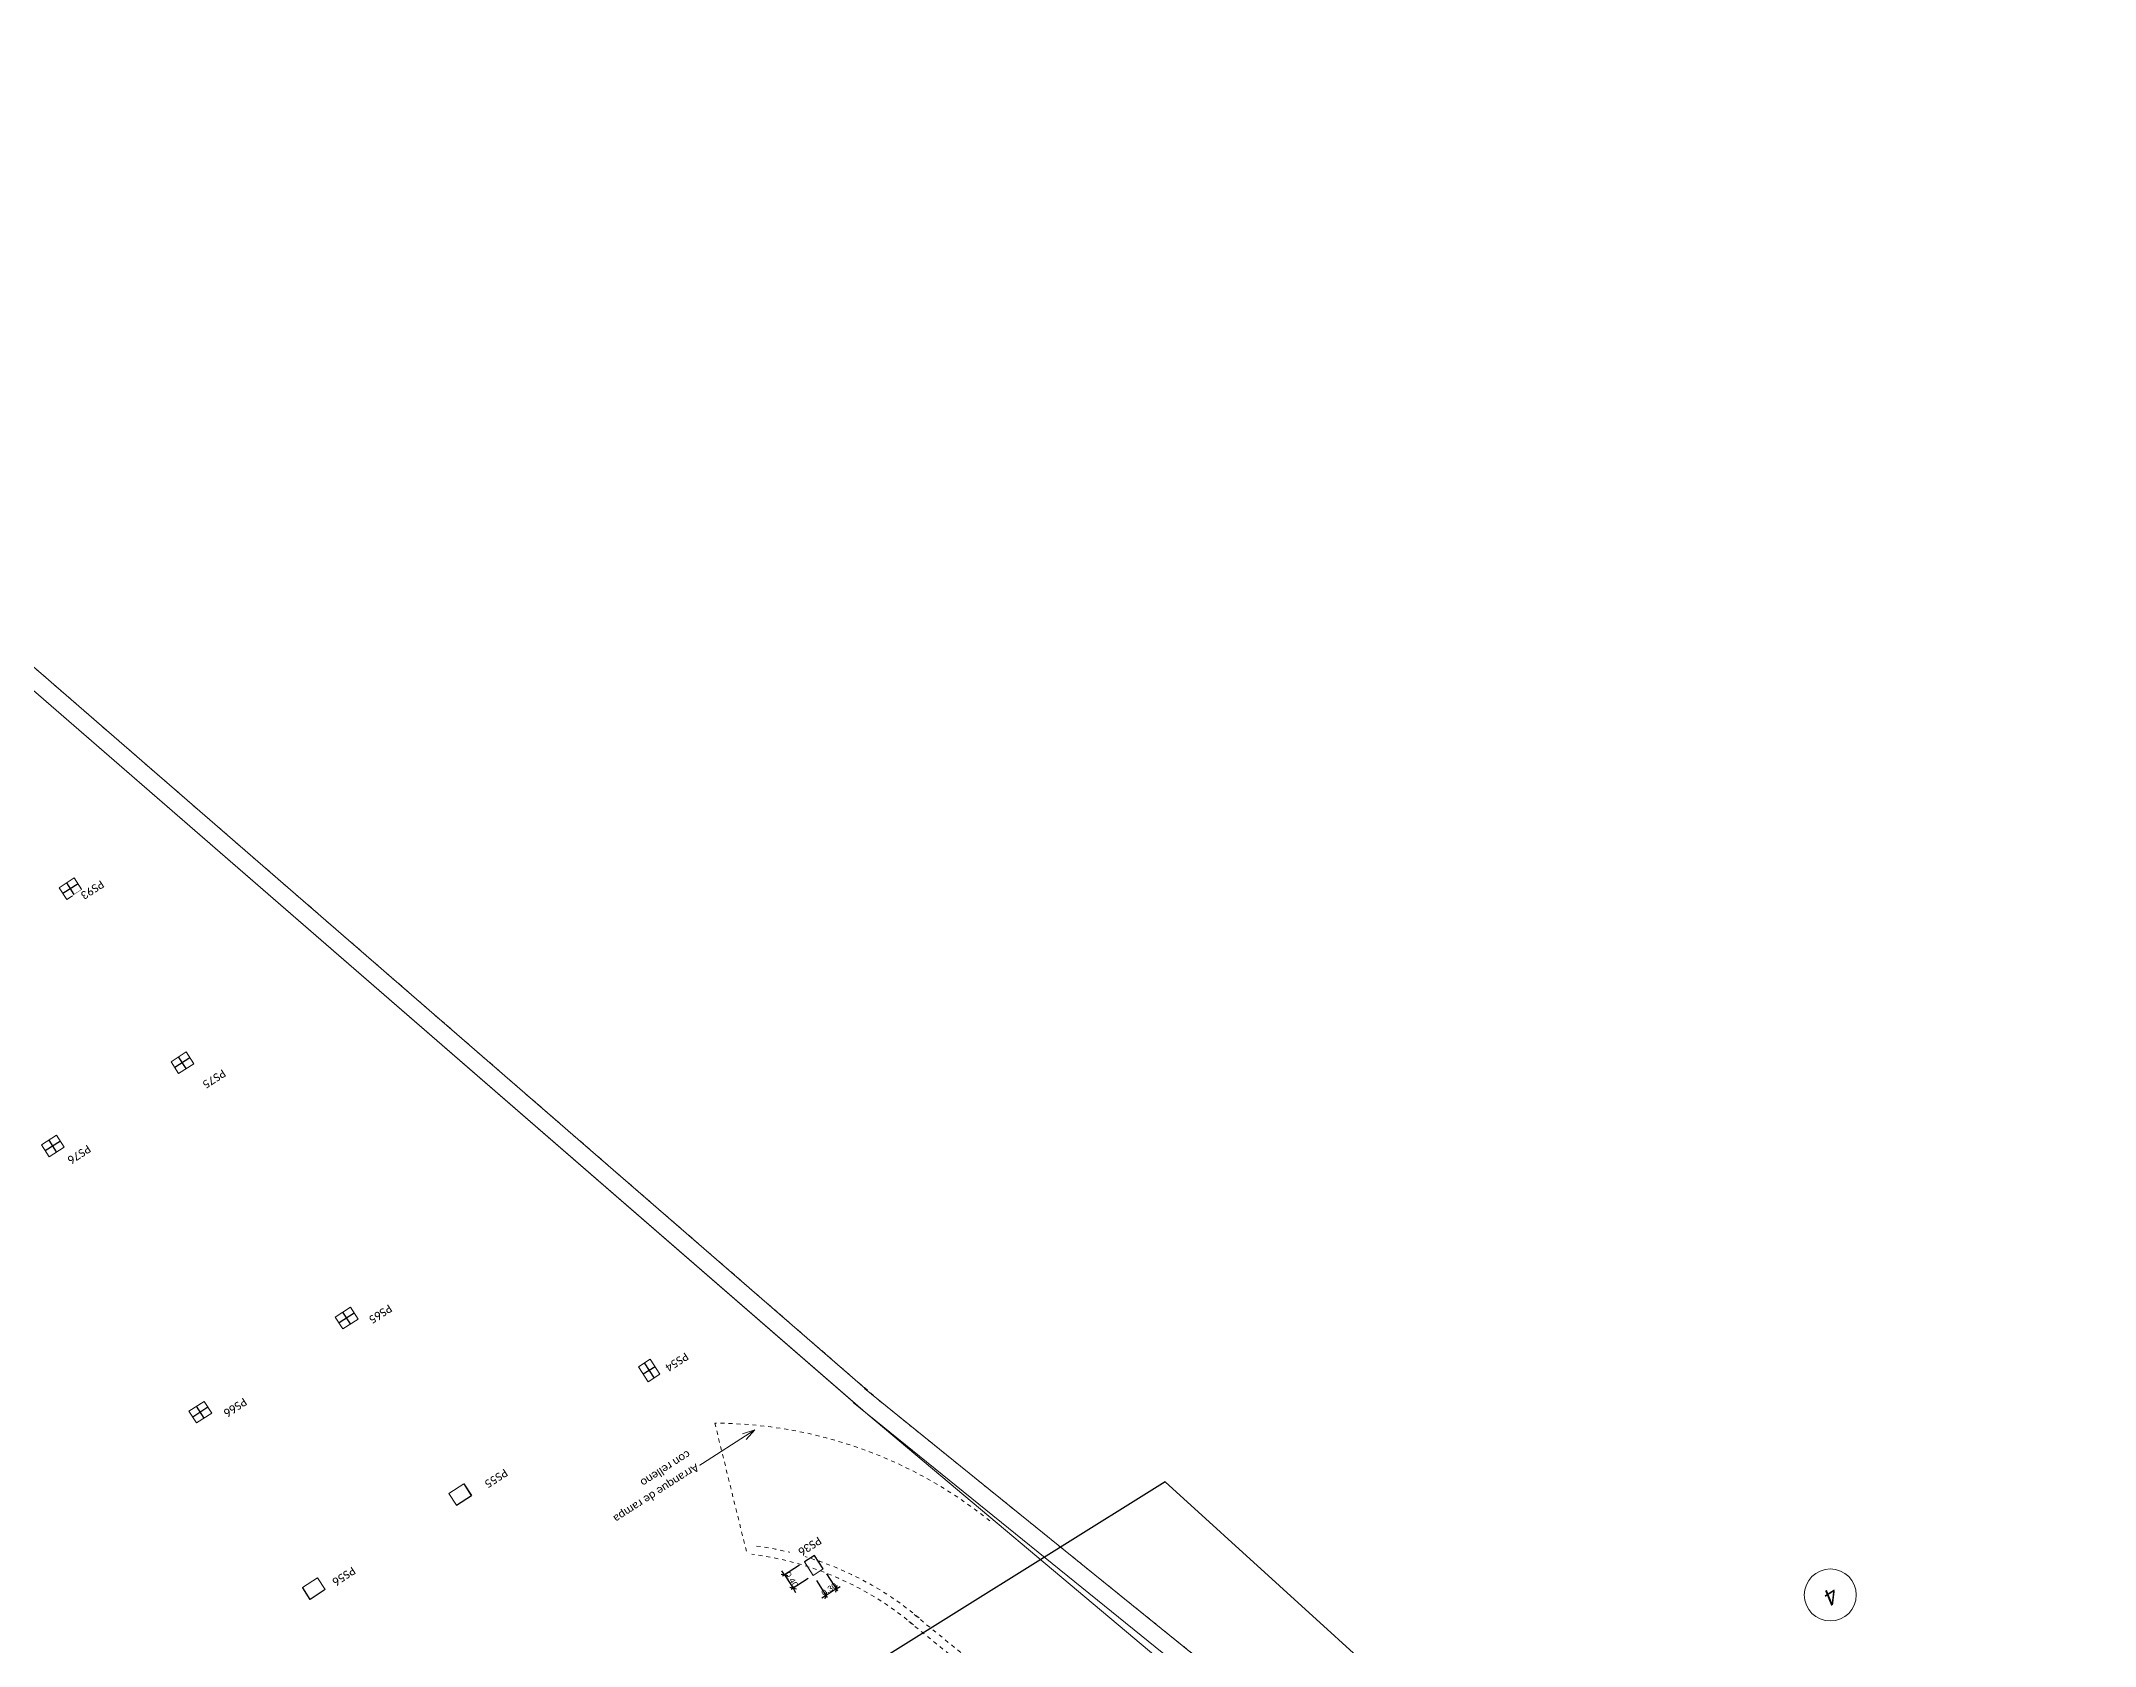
# Model space of a CAD drawing. Header units: metres. Extents: x 448 to 592, y 494 to 631.
# Drawn here: x 537.1 to 588.4, y 573 to 613.2 of the extents above; entities that cross this region are included whole.
import ezdxf

# ---------------------------------------------------------------- set-up
doc = ezdxf.new("R2010")
doc.units = ezdxf.units.M
doc.linetypes.add('Trazo general', pattern=[0.001875, 0.00125, -0.000625])
for name, color, linetype, lineweight, true_color in [('0-AR-TXT-1', 5, 'Continuous', 5, 0x0000ff), ('0-AR-TXT-2', 7, 'Continuous', 5, 0xae3800), ('00-AUX-6', 5, 'Trazo general', 5, 0x0000ff), ('00-AUX-7', 7, 'Continuous', 25, 0xff8000)]:
    doc.layers.add(name, color=color, linetype=linetype, lineweight=lineweight, true_color=true_color)
for name, color, linetype, lineweight in [('0-AUX', 7, 'Continuous', 5), ('00-AUX-1', 7, 'Trazo general', 5), ('00-AUX-2', 7, 'Continuous', 5), ('1-AR-PILARES', 7, 'Continuous', 5), ('1-AR-VISTA', 7, 'Continuous', 5), ('CS-COTAS', 7, 'Continuous', 5)]:
    doc.layers.add(name, color=color, linetype=linetype, lineweight=lineweight)
doc.styles.add('Arial_I', font='ariali.ttf', dxfattribs={"height": 0.4})
doc.styles.add('Calibri', font='calibri.ttf', dxfattribs={"height": 0.2})
doc.styles.add('Calibri_1', font='calibri.ttf', dxfattribs={"height": 0.15})
doc.dimstyles.new('AIC', dxfattribs={"dimscale": 0.3048, "dimtxt": 0.176602, "dimasz": 0.393701, "dimexe": 0.19685, "dimexo": 0.492126, "dimgap": 0.032808, "dimtad": 1, "dimrnd": 0.01, "dimzin": 0, "dimdsep": 46, "dimtxsty": 'Calibri_1', "dimblk1": 'OBLIQUE', "dimblk2": 'OBLIQUE', "dimsah": 1, "dimcen": 0.09, "dimazin": 0, "dimtfac": 1, "dimtdec": 4, "dimtix": 1, "dimtmove": 0, "dimatfit": 3, "dimfxl": 1, "dimtvp": 1, "dimtolj": 1, "dimtzin": 0, "dimarcsym": 2})

# ---------------------------------------------------------------- blocks, each defined once
blk = doc.blocks.new('Rejilla - Extremo de rejilla-3554-Sótano 2 - STR')
at = {"layer": '0-AUX'}
blk.add_circle((0, 0), 0.0065, dxfattribs=at)
blk = doc.blocks.new('_Oblique')
at = {"color": 0, "linetype": 'ByBlock', "lineweight": -2}
blk.add_line((-0.5, -0.5), (0.5, 0.5), dxfattribs=at)
blk = doc.blocks.new('*D258')
at = {"layer": 'CS-COTAS', "color": 0, "lineweight": -2, "transparency": 16777216}
for p, q in [((556.032, 575.055), (555.606, 574.781)), ((555.657, 574.813), (555.592, 574.914)), ((555.657, 574.813), (555.873, 574.477)), ((556.248, 574.718), (555.823, 574.445)), ((555.873, 574.477), (555.938, 574.376))]:
    blk.add_line(p, q, dxfattribs=at)
at = {"layer": 'Defpoints', "color": 0, "transparency": 16777216}
for p in [(556.158, 575.136), (556.374, 574.799), (555.873, 574.477)]:
    blk.add_point(p, dxfattribs=at)
at = {"layer": 'CS-COTAS', "color": 0, "lineweight": -2, "transparency": 16777216, "xscale": 0.12, "yscale": 0.12, "zscale": 0.12}
for p, rotation in [((555.657, 574.813), 302.7553275663534), ((555.873, 574.477), 122.7553275663534)]:
    blk.add_blockref('_Oblique', p, dxfattribs=dict(at, rotation=rotation))
at = {"layer": 'CS-COTAS', "color": 0, "transparency": 16777216, "insert": (555.838, 574.692), "char_height": 0.15, "width": 0.5107, "attachment_point": 5, "rotation": 302.7553, "style": 'Calibri_1'}
blk.add_mtext('\\A1;0.40', dxfattribs=at)
blk = doc.blocks.new('*D259')
at = {"layer": 'CS-COTAS', "color": 0, "lineweight": -2, "transparency": 16777216}
for p, q in [((556.456, 574.673), (556.73, 574.247)), ((556.708, 574.836), (556.982, 574.41)), ((556.95, 574.46), (557.05, 574.525)), ((556.697, 574.298), (556.596, 574.233)), ((556.95, 574.46), (556.697, 574.298))]:
    blk.add_line(p, q, dxfattribs=at)
at = {"layer": 'Defpoints', "color": 0, "transparency": 16777216}
for p in [(556.374, 574.799), (556.627, 574.962), (556.697, 574.298)]:
    blk.add_point(p, dxfattribs=at)
at = {"layer": 'CS-COTAS', "color": 0, "lineweight": -2, "transparency": 16777216, "xscale": 0.12, "yscale": 0.12, "zscale": 0.12}
for p, rotation in [((556.95, 574.46), 212.7553275663444), ((556.697, 574.298), 32.75532756634439)]:
    blk.add_blockref('_Oblique', p, dxfattribs=dict(at, rotation=rotation))
at = {"layer": 'CS-COTAS', "color": 0, "transparency": 16777216, "insert": (556.776, 574.452), "char_height": 0.15, "width": 0.5107, "attachment_point": 5, "rotation": 32.7553, "style": 'Calibri_1'}
blk.add_mtext('\\A1;0.30', dxfattribs=at)

msp = doc.modelspace()

# ---------------------------------------------------------------- linework, layer by layer
at = {"layer": '0-AR-TXT-1'}
for q in [(553.496, 577.522), (554.606, 578.337), (554.698, 578.194)]:
    msp.add_line((554.919, 578.438), q, dxfattribs=at)
at = {"layer": '00-AUX-1'}
for p, q in [((553.918, 578.607), (554.724, 575.331)), ((558.765, 573.65), (571.142, 563.648)), ((558.903, 573.821), (571.227, 563.754))]:
    msp.add_line(p, q, dxfattribs=at)
for radius, start, end in [(11, 51.0563, 89.8122), (7.78, 50.0034, 82.8995), (8, 50.0034, 82.8995)]:
    msp.add_arc((553.881, 567.607), radius, start, end, dxfattribs=at)
at = {"layer": '00-AUX-2'}
for p, q in [((557.678, 579.474), (518.854, 613.155)), ((557.383, 579.134), (518.567, 612.808)), ((585.784, 556.74), (557.656, 579.471)), ((585.016, 556.781), (557.373, 579.121))]:
    msp.add_line(p, q, dxfattribs=at)
at = {"layer": '00-AUX-6'}
for p, q in [((558.034, 579.165), (518.854, 613.155)), ((585.784, 556.74), (558.034, 579.165))]:
    msp.add_line(p, q, dxfattribs=at)
at = {"layer": '00-AUX-7'}
for p, q in [((537.999, 592.086), (537.621, 591.843)), ((537.905, 591.817), (537.716, 592.112)), ((540.797, 587.738), (540.418, 587.495)), ((540.702, 587.47), (540.513, 587.764)), ((537.559, 585.655), (537.18, 585.412)), ((537.464, 585.387), (537.275, 585.681)), ((544.903, 581.355), (544.525, 581.112)), ((544.809, 581.086), (544.619, 581.381)), ((552.424, 580.016), (552.129, 579.827)), ((552.155, 580.111), (552.398, 579.732)), ((541.245, 579.002), (540.867, 578.758)), ((541.15, 578.733), (540.961, 579.027)), ((547.646, 577.092), (547.836, 576.797)), ((547.457, 576.554), (547.836, 576.797)), ((547.836, 576.797), (547.673, 577.05)), ((556.41, 575.298), (556.158, 575.136)), ((556.627, 574.962), (556.41, 575.298)), ((543.799, 574.2), (543.615, 574.486)), ((544.177, 574.444), (543.799, 574.2))]:
    msp.add_line(p, q, dxfattribs=at)
at = {"layer": '1-AR-PILARES'}
for p, q in [((537.905, 592.234), (537.526, 591.99)), ((537.526, 591.99), (537.716, 591.696)), ((538.094, 591.939), (537.905, 592.234)), ((537.716, 591.696), (538.094, 591.939)), ((540.702, 587.886), (540.324, 587.642)), ((540.891, 587.591), (540.702, 587.886)), ((540.324, 587.642), (540.513, 587.348)), ((540.513, 587.348), (540.891, 587.591)), ((537.464, 585.803), (537.086, 585.559)), ((537.086, 585.559), (537.275, 585.265)), ((537.275, 585.265), (537.654, 585.508)), ((537.654, 585.508), (537.464, 585.803)), ((544.809, 581.503), (544.43, 581.259)), ((544.43, 581.259), (544.619, 580.965)), ((544.619, 580.965), (544.998, 581.208)), ((544.998, 581.208), (544.809, 581.503)), ((552.302, 580.206), (552.007, 580.016)), ((552.545, 579.827), (552.302, 580.206)), ((552.007, 580.016), (552.251, 579.638)), ((552.251, 579.638), (552.545, 579.827)), ((541.15, 579.149), (540.772, 578.905)), ((541.34, 578.855), (541.15, 579.149)), ((540.772, 578.905), (540.961, 578.611)), ((540.961, 578.611), (541.34, 578.855)), ((547.646, 577.092), (547.268, 576.848)), ((547.836, 576.797), (547.646, 577.092)), ((547.268, 576.848), (547.457, 576.554)), ((547.457, 576.554), (547.836, 576.797)), ((556.41, 575.298), (556.158, 575.136)), ((556.158, 575.136), (556.374, 574.799)), ((556.627, 574.962), (556.41, 575.298)), ((543.988, 574.738), (543.61, 574.495)), ((544.177, 574.444), (543.988, 574.738)), ((556.374, 574.799), (556.627, 574.962)), ((543.61, 574.495), (543.799, 574.2)), ((543.799, 574.2), (544.177, 574.444))]:
    msp.add_line(p, q, dxfattribs=at)
at = {"layer": '1-AR-VISTA'}
for p, q in [((557.745, 578.821), (518.579, 612.797)), ((565.199, 572.554), (557.745, 578.821))]:
    msp.add_line(p, q, dxfattribs=at)

# ---------------------------------------------------------------- block references
at = {"layer": '0-AUX', "xscale": 99.99999999999993, "yscale": 99.99999999999993, "zscale": 99.99999999999993, "rotation": 122.7553275663488}
msp.add_blockref('Rejilla - Extremo de rejilla-3554-Sótano 2 - STR', (581.803, 574.31), dxfattribs=at)

# ---------------------------------------------------------------- next in the draw order: texts
at = {"layer": '0-AR-TXT-1', "insert": (553.55, 577.438), "char_height": 0.2, "width": 3.14262, "attachment_point": 1, "rotation": 212.7553, "style": 'Calibri', "bg_fill": 3, "box_fill_scale": 1.25, "bg_fill_color": 256, "bg_fill_true_color": 13158600, "bg_fill_transparency": 0}
msp.add_mtext('Arranque de rampa ', dxfattribs=at)
at = {"layer": '0-AR-TXT-2', "char_height": 0.2, "width": 0.7616, "attachment_point": 1, "rotation": 212.7553, "style": 'Calibri', "bg_fill": 3, "box_fill_scale": 1.25, "bg_fill_color": 256, "bg_fill_true_color": 13158600, "bg_fill_transparency": 0}
for s, insert in [('PS93', (538.676, 592.02)), ('PS75', (541.717, 587.294)), ('PS76', (538.344, 585.404)), ('PS65', (545.875, 581.416)), ('PS54', (553.287, 580.215)), ('PS66', (542.246, 579.081)), ('PS55', (548.767, 577.307)), ('PS36', (556.61, 575.611)), ('PS56', (544.962, 574.859))]:
    msp.add_mtext(s, dxfattribs=dict(at, insert=insert))
at = {"layer": '0-AUX', "insert": (582.069, 574.192), "char_height": 0.4, "width": 0.37679, "attachment_point": 1, "rotation": 212.7553, "style": 'Arial_I', "bg_fill": 3, "box_fill_scale": 1.25, "bg_fill_color": 256, "bg_fill_true_color": 13158600, "bg_fill_transparency": 0}
msp.add_mtext('\\fArial|b0|i1|c0|p34|;4', dxfattribs=at)

# ---------------------------------------------------------------- next in the draw order: linework, layer by layer
at = {"color": 6}
msp.add_line((588.418, 556.008), (565.176, 577.139), dxfattribs=at)

# ---------------------------------------------------------------- next in the draw order: texts
at = {"layer": '0-AR-TXT-1', "insert": (553.339, 577.766), "char_height": 0.2, "width": 1.74768, "attachment_point": 1, "rotation": 212.7553, "style": 'Calibri', "bg_fill": 3, "box_fill_scale": 1.25, "bg_fill_color": 256, "bg_fill_true_color": 13158600, "bg_fill_transparency": 0}
msp.add_mtext('con relleno', dxfattribs=at)

# ---------------------------------------------------------------- next in the draw order: dimensions: what is measured, and where the dimension line sits
at = {"layer": 'CS-COTAS'}
for base, p1, angle, override, picture, middle in [((555.873, 574.477), (556.158, 575.136), 302.7553, {"dimpost": '<>', "dimfxl": 0.4}, '*D258', (555.838, 574.692)), ((556.697, 574.298), (556.627, 574.962), 212.7553, {"dimpost": '<>', "dimfxl": 0.3}, '*D259', (556.776, 574.452))]:
    dim = msp.add_linear_dim(base=base, p1=p1, p2=(556.374, 574.799), angle=angle, dimstyle='AIC', override=override, dxfattribs=at)
    dim.commit()
    dim.dimension.update_dxf_attribs({"geometry": picture, "text_midpoint": middle})

# ---------------------------------------------------------------- next in the draw order: linework, layer by layer
at = {"color": 6}
msp.add_line((565.176, 577.139), (512.692, 544.371), dxfattribs=at)

doc.saveas('drawing.dxf')
